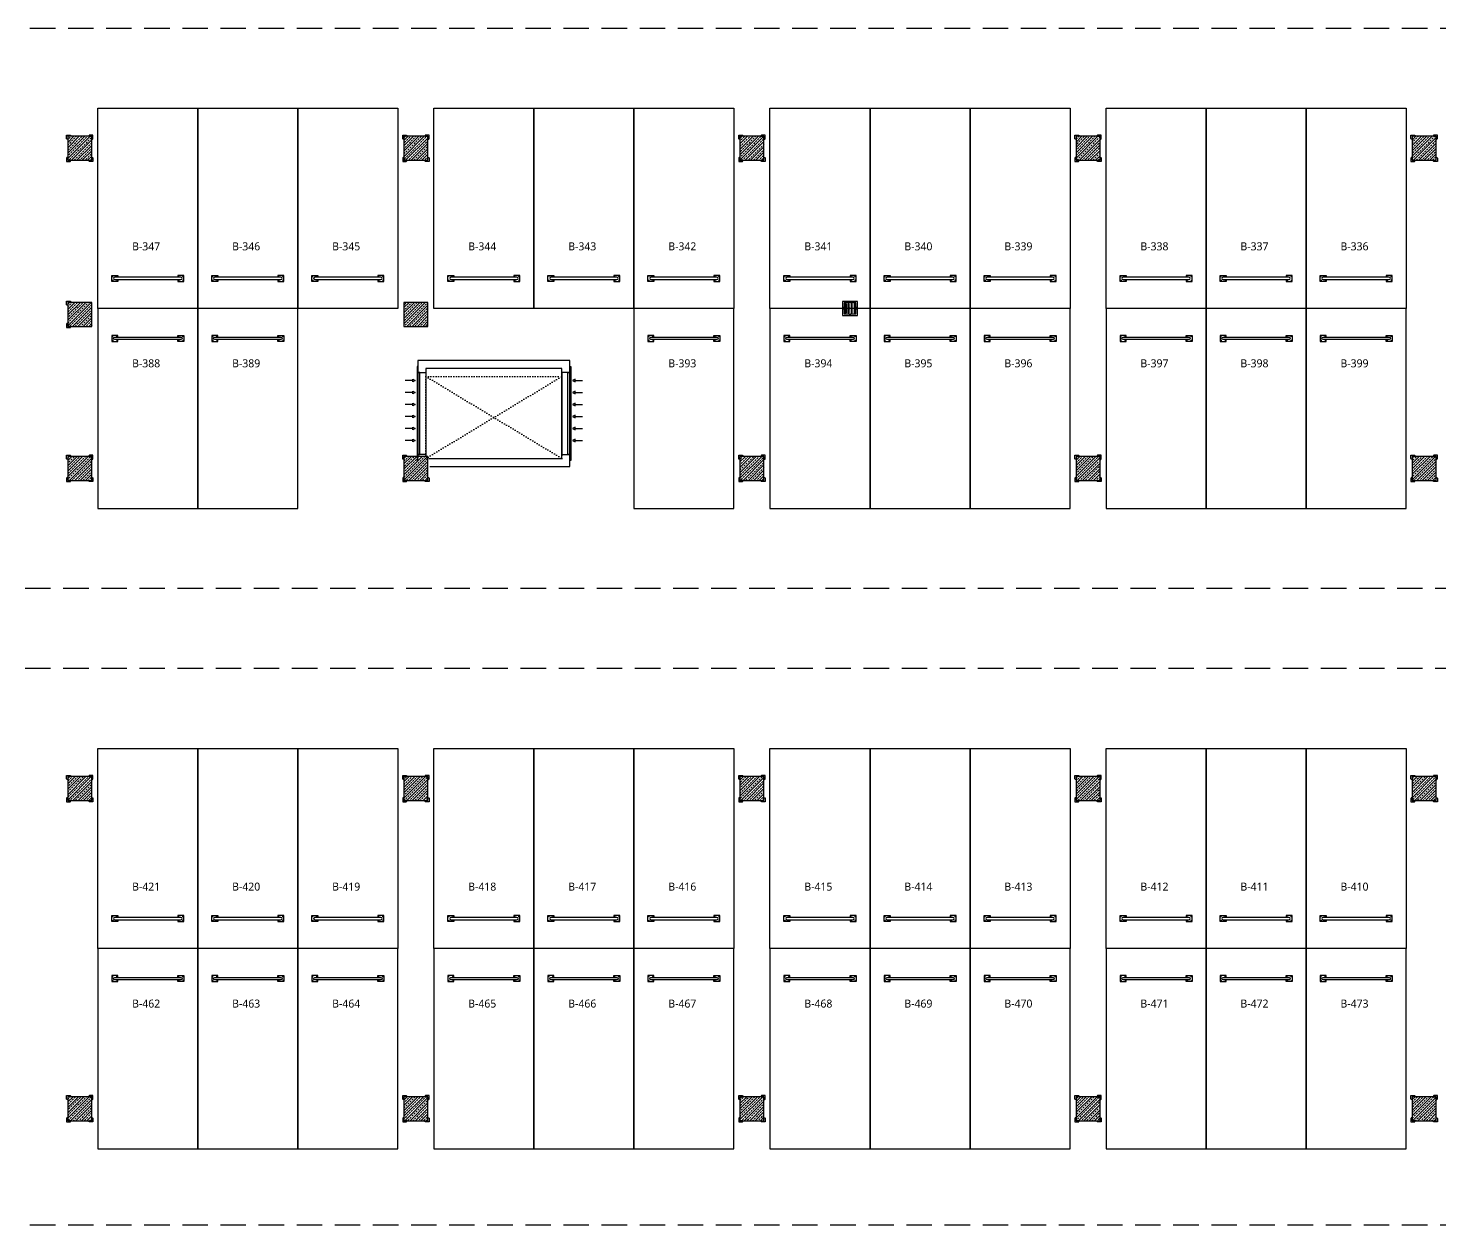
# Model space of a CAD drawing. Header units: millimetres. Extents: x -379292 to 1221486, y 92049 to 447512.
# Drawn here: x 130059 to 165338, y 173719 to 203619 of the extents above; entities that cross this region are included whole.
import ezdxf
from ezdxf.enums import TextEntityAlignment as Align

# ---------------------------------------------------------------- set-up
doc = ezdxf.new("R2010")
doc.units = ezdxf.units.MM
doc.linetypes.add('DOT', pattern=[6.35, 0, -6.35])
doc.linetypes.add('HIDDEN', pattern=[9.525, 6.35, -3.175])
for name, color, linetype in [('04_RAIN INLET', 51, 'Continuous'), ('05_HATCH CONCRETE', 141, 'Continuous'), ('05_HOLE MC', 150, 'Continuous'), ('05_LOUVER', 2, 'Continuous'), ('05_SYMBOL', 2, 'Continuous'), ('05_WALL', 3, 'Continuous'), ('202-A-Y-MahalAd', 141, 'Continuous')]:
    doc.layers.add(name, color=color, linetype=linetype)
doc.layers.add('A-MENF-POZ', color=137, linetype='Continuous', lineweight=0)
doc.styles.add('IKT-MD', font='romans.shx', dxfattribs={"width": 0.5, "height": 20})
doc.styles.get("Standard").update_dxf_attribs({"font": 'segoeuil.ttf'})
pattern_1 = [(225, (905000, -3e-07), (67.351921, -67.351921), []), (225, (904932.65, -3e-07), (67.351921, -67.351921), [47.625, -23.8125])]

# ---------------------------------------------------------------- blocks, each defined once
blk = doc.blocks.new('202_Vida')
at = {"color": 0, "linetype": 'ByBlock', "ltscale": 0.2}
for points in [[(1, 0), (-1, 0)], [(0, 1), (0, -1)]]:
    blk.add_lwpolyline(points, dxfattribs=at)
at = {"color": 0, "linetype": 'ByBlock'}
for radius in [0.42, 0.23, 0.155]:
    blk.add_circle((0, 0), radius, dxfattribs=at)
blk = doc.blocks.new('202_Stoper')
at = {"color": 0, "linetype": 'ByBlock'}
for points in [[(-750, -30), (-750, -75), (-900, -75), (-900, 75), (-750, 75), (-750, 30)], [(750, -30), (750, -75), (900, -75), (900, 75), (750, 75), (750, 30)]]:
    blk.add_lwpolyline(points, dxfattribs=at)
blk.add_lwpolyline([(825, -30, 1), (825, 30), (-825, 30, 1), (-825, -30)], format="xyb", close=True, dxfattribs=at)
at = {"color": 0, "linetype": 'ByBlock', "yscale": 10, "zscale": 10, "rotation": 180}
for p, xscale in [((-877, 53), -10), ((-772, 53), 10), ((772, 53), -10), ((877, 53), 10)]:
    blk.add_blockref('202_Vida', p, dxfattribs=dict(at, xscale=xscale))
at = {"color": 0, "linetype": 'ByBlock', "yscale": 10, "zscale": 10}
for p, xscale in [((-877, -52), 10), ((-772, -52), -10), ((772, -52), 10), ((877, -52), -10)]:
    blk.add_blockref('202_Vida', p, dxfattribs=dict(at, xscale=xscale))
blk = doc.blocks.new('202_Mahalblok')
at = {"color": 0, "linetype": 'ByBlock', "flags": 128}
blk.add_lwpolyline([(0, 0), (0, 5000), (2500, 5000), (2500, 0)], close=True, dxfattribs=at)
at = {"color": 252}
blk.add_blockref('202_Stoper', (1250, 750), dxfattribs=at)
at = {"color": 0, "linetype": 'ByBlock', "ltscale": 25}
blk.add_attdef('MAHALNO', text='', height=200, dxfattribs=at).set_placement((1209, 1390), align=Align.BOTTOM_CENTER)
blk = doc.blocks.new('202_Izgara')
at = {"color": 8, "ltscale": 25}
blk.add_circle((0, 0), 0.1, dxfattribs=at)
at = {"layer": '04_RAIN INLET', "color": 8}
for p, q in [((1.85, 1.75), (-1.85, 1.75)), ((-1.85, 1.75), (-1.85, -1.75)), ((1.45, 1.35), (-1.45, 1.35)), ((-1.45, 1.35), (-1.45, -1.35)), ((-1.2, 1.15), (-1.2, -1.15)), ((-1, 1.15), (-1.2, 1.15)), ((-1, 1.15), (-1, -1.15)), ((-0.5, -1.15), (-0.5, 1.15)), ((-0.5, 1.15), (-0.3, 1.15)), ((-0.3, 1.15), (-0.3, -1.15)), ((0.3, 1.15), (0.3, -1.15)), ((0.5, 1.15), (0.3, 1.15)), ((0.5, -1.15), (0.5, 1.15)), ((1, 1.15), (1, -1.15)), ((1.2, 1.15), (1, 1.15)), ((1.2, 1.15), (1.2, -1.15)), ((1.45, -1.35), (1.45, 1.35)), ((1.85, -1.75), (1.85, 1.75)), ((-1.85, -1.75), (1.85, -1.75)), ((-1.45, -1.35), (1.45, -1.35)), ((-1, -1.15), (-1.2, -1.15)), ((-0.5, -1.15), (-0.3, -1.15)), ((0.5, -1.15), (0.3, -1.15)), ((1.2, -1.15), (1, -1.15))]:
    blk.add_line(p, q, dxfattribs=at)
at = {"layer": '04_RAIN INLET', "color": 8, "ltscale": 50}
for p, q in [((-1.45, 0.2), (-1.65, 0.2)), ((0.2, 1.55), (-0.2, 1.55)), ((-0.2, 1.35), (-0.2, 1.55)), ((0.2, 1.35), (0.2, 1.55)), ((1.65, 0.2), (1.45, 0.2)), ((-1.45, -0.2), (-1.65, -0.2)), ((-0.2, -1.55), (-0.2, -1.35)), ((0.2, -1.55), (0.2, -1.35)), ((1.65, -0.2), (1.45, -0.2))]:
    blk.add_line(p, q, dxfattribs=at)
at = {"layer": '04_RAIN INLET', "color": 8, "ltscale": 50, "extrusion": (-2.89798e-21, 1.6744e-09, 1)}
for points in [[(-1.65, 0.2), (-1.65, -0.2)], [(1.65, -0.2), (1.65, 0.2)]]:
    blk.add_lwpolyline(points, dxfattribs=at)
at = {"layer": '04_RAIN INLET', "color": 8, "ltscale": 50, "extrusion": (-2.89798e-21, 1.6744e-09, 1), "elevation": 0}
blk.add_lwpolyline([(-0.2, -1.55), (0.2, -1.55)], dxfattribs=at)
blk = doc.blocks.new('*U69')
at = {"color": 0}
for p, q in [((219.6, 5), (15, 5)), ((15, 5), (15, 0)), ((219.6, 0), (219.6, 5))]:
    blk.add_line(p, q, dxfattribs=at)
for points in [[(234.6, 0), (0, 0), (0, -2), (234.6, -2)], [(219.6, 20), (219.6, 0), (15, 0), (15, 20)]]:
    blk.add_lwpolyline(points, close=True, dxfattribs=at)
for points in [[(35, -13), (31.9, -13), (35, -6.5), (38.1, -13), (35, -13), (35, -31.5)], [(65, -13), (61.9, -13), (65, -6.5), (68.1, -13), (65, -13), (65, -31.5)], [(95, -13), (91.9, -13), (95, -6.5), (98.1, -13), (95, -13), (95, -31.5)], [(125, -13), (121.9, -13), (125, -6.5), (128.1, -13), (125, -13), (125, -31.5)], [(155, -13), (151.9, -13), (155, -6.5), (158.1, -13), (155, -13), (155, -31.5)], [(185, -13), (181.9, -13), (185, -6.5), (188.1, -13), (185, -13), (185, -31.5)]]:
    blk.add_lwpolyline(points, dxfattribs=at)
at = {"layer": 'A-MENF-POZ', "style": 'IKT-MD', "width": 0.5}
blk.add_attdef('MDamper:GEN+YUK', text='', height=10, dxfattribs=at).set_placement((117.3, -55), align=Align.MIDDLE_CENTER)
blk = doc.blocks.new('bariyer')
at = {"color": 8, "ltscale": 25}
blk.add_lwpolyline([(0, -70), (15, -70, 0.414214), (30, -55), (30, 30), (-55, 30, 0.414214), (-70, 15), (-70, 0), (0, 0)], format="xyb", close=True, dxfattribs=at)
blk = doc.blocks.new('OtoParkBodrumKatMimari')
at = {"layer": '05_HATCH CONCRETE'}
h = blk.add_hatch(dxfattribs=at)
h.set_pattern_fill('ANSI33', color=8, scale=15, angle=180, style=0)
h.set_pattern_definition(pattern_1)
h.paths.add_polyline_path([(80000, 100100), (79400, 100100), (79400, 99500), (80000, 99500)])
h = blk.add_hatch(dxfattribs=at)
h.set_pattern_fill('ANSI33', color=8, scale=15, angle=180, style=0)
h.set_pattern_definition(pattern_1)
h.paths.add_polyline_path([(88400, 100100), (87800, 100100), (87800, 99500), (88400, 99500)])
h = blk.add_hatch(dxfattribs=at)
h.set_pattern_fill('ANSI33', color=8, scale=15, angle=180, style=0)
h.set_pattern_definition(pattern_1)
h.paths.add_polyline_path([(96800, 100100), (96200, 100100), (96200, 99500), (96800, 99500)])
h = blk.add_hatch(dxfattribs=at)
h.set_pattern_fill('ANSI33', color=8, scale=15, angle=180, style=0)
h.set_pattern_definition(pattern_1)
h.paths.add_polyline_path([(105200, 100100), (104600, 100100), (104600, 99500), (105200, 99500)])
h = blk.add_hatch(dxfattribs=at)
h.set_pattern_fill('ANSI33', color=8, scale=15, angle=180, style=0)
h.set_pattern_definition(pattern_1)
h.paths.add_polyline_path([(113600, 100100), (113000, 100100), (113000, 99500), (113600, 99500)])
h = blk.add_hatch(dxfattribs=at)
h.set_pattern_fill('ANSI33', color=8, scale=15, angle=180, style=0)
h.set_pattern_definition(pattern_1)
h.paths.add_polyline_path([(80000, 95950), (79400, 95950), (79400, 95350), (80000, 95350)])
h = blk.add_hatch(dxfattribs=at)
h.set_pattern_fill('ANSI33', color=8, scale=15, angle=180, style=0)
h.set_pattern_definition(pattern_1)
h.paths.add_polyline_path([(88400, 95950), (87800, 95950), (87800, 95350), (88400, 95350)])
h = blk.add_hatch(dxfattribs=at)
h.set_pattern_fill('ANSI33', color=8, scale=15, angle=180, style=0)
h.set_pattern_definition(pattern_1)
h.paths.add_polyline_path([(80000, 92100), (79400, 92100), (79400, 91500), (80000, 91500)])
h = blk.add_hatch(dxfattribs=at)
h.set_pattern_fill('ANSI33', color=8, scale=15, angle=180, style=0)
h.set_pattern_definition(pattern_1)
h.paths.add_polyline_path([(88400, 92100), (87800, 92100), (87800, 91500), (88400, 91500)])
h = blk.add_hatch(dxfattribs=at)
h.set_pattern_fill('ANSI33', color=8, scale=15, angle=180, style=0)
h.set_pattern_definition(pattern_1)
h.paths.add_polyline_path([(96800, 92100), (96200, 92100), (96200, 91500), (96800, 91500)])
h = blk.add_hatch(dxfattribs=at)
h.set_pattern_fill('ANSI33', color=8, scale=15, angle=180, style=0)
h.set_pattern_definition(pattern_1)
h.paths.add_polyline_path([(105200, 92100), (104600, 92100), (104600, 91500), (105200, 91500)])
h = blk.add_hatch(dxfattribs=at)
h.set_pattern_fill('ANSI33', color=8, scale=15, angle=180, style=0)
h.set_pattern_definition(pattern_1)
h.paths.add_polyline_path([(113600, 92100), (113000, 92100), (113000, 91500), (113600, 91500)])
h = blk.add_hatch(dxfattribs=at)
h.set_pattern_fill('ANSI33', color=8, scale=15, angle=180, style=0)
h.set_pattern_definition(pattern_1)
h.paths.add_polyline_path([(80000, 84100), (79400, 84100), (79400, 83500), (80000, 83500)])
h = blk.add_hatch(dxfattribs=at)
h.set_pattern_fill('ANSI33', color=8, scale=15, angle=180, style=0)
h.set_pattern_definition(pattern_1)
h.paths.add_polyline_path([(88400, 84100), (87800, 84100), (87800, 83500), (88400, 83500)])
h = blk.add_hatch(dxfattribs=at)
h.set_pattern_fill('ANSI33', color=8, scale=15, angle=180, style=0)
h.set_pattern_definition(pattern_1)
h.paths.add_polyline_path([(96800, 84100), (96200, 84100), (96200, 83500), (96800, 83500)])
h = blk.add_hatch(dxfattribs=at)
h.set_pattern_fill('ANSI33', color=8, scale=15, angle=180, style=0)
h.set_pattern_definition(pattern_1)
h.paths.add_polyline_path([(105200, 84100), (104600, 84100), (104600, 83500), (105200, 83500)])
h = blk.add_hatch(dxfattribs=at)
h.set_pattern_fill('ANSI33', color=8, scale=15, angle=180, style=0)
h.set_pattern_definition(pattern_1)
h.paths.add_polyline_path([(113600, 84100), (113000, 84100), (113000, 83500), (113600, 83500)])
h = blk.add_hatch(dxfattribs=at)
h.set_pattern_fill('ANSI33', color=8, scale=15, angle=180, style=0)
h.set_pattern_definition(pattern_1)
h.paths.add_polyline_path([(80000, 76100), (79400, 76100), (79400, 75500), (80000, 75500)])
h = blk.add_hatch(dxfattribs=at)
h.set_pattern_fill('ANSI33', color=8, scale=15, angle=180, style=0)
h.set_pattern_definition(pattern_1)
h.paths.add_polyline_path([(88400, 76100), (87800, 76100), (87800, 75500), (88400, 75500)])
h = blk.add_hatch(dxfattribs=at)
h.set_pattern_fill('ANSI33', color=8, scale=15, angle=180, style=0)
h.set_pattern_definition(pattern_1)
h.paths.add_polyline_path([(96800, 76100), (96200, 76100), (96200, 75500), (96800, 75500)])
h = blk.add_hatch(dxfattribs=at)
h.set_pattern_fill('ANSI33', color=8, scale=15, angle=180, style=0)
h.set_pattern_definition(pattern_1)
h.paths.add_polyline_path([(105200, 76100), (104600, 76100), (104600, 75500), (105200, 75500)])
h = blk.add_hatch(dxfattribs=at)
h.set_pattern_fill('ANSI33', color=8, scale=15, angle=180, style=0)
h.set_pattern_definition(pattern_1)
h.paths.add_polyline_path([(113600, 76100), (113000, 76100), (113000, 75500), (113600, 75500)])
at = {"color": 5}
for points in [[(80000, 100100), (79400, 100100), (79400, 99500), (80000, 99500)], [(88400, 100100), (87800, 100100), (87800, 99500), (88400, 99500)], [(96800, 100100), (96200, 100100), (96200, 99500), (96800, 99500)], [(105200, 100100), (104600, 100100), (104600, 99500), (105200, 99500)], [(113600, 100100), (113000, 100100), (113000, 99500), (113600, 99500)], [(80000, 95950), (79400, 95950), (79400, 95350), (80000, 95350)], [(88400, 95950), (87800, 95950), (87800, 95350), (88400, 95350)], [(80000, 92100), (79400, 92100), (79400, 91500), (80000, 91500)], [(88400, 92100), (87800, 92100), (87800, 91500), (88400, 91500)], [(96800, 92100), (96200, 92100), (96200, 91500), (96800, 91500)], [(105200, 92100), (104600, 92100), (104600, 91500), (105200, 91500)], [(113600, 92100), (113000, 92100), (113000, 91500), (113600, 91500)], [(80000, 84100), (79400, 84100), (79400, 83500), (80000, 83500)], [(88400, 84100), (87800, 84100), (87800, 83500), (88400, 83500)], [(96800, 84100), (96200, 84100), (96200, 83500), (96800, 83500)], [(105200, 84100), (104600, 84100), (104600, 83500), (105200, 83500)], [(113600, 84100), (113000, 84100), (113000, 83500), (113600, 83500)], [(80000, 76100), (79400, 76100), (79400, 75500), (80000, 75500)], [(88400, 76100), (87800, 76100), (87800, 75500), (88400, 75500)], [(96800, 76100), (96200, 76100), (96200, 75500), (96800, 75500)], [(105200, 76100), (104600, 76100), (104600, 75500), (105200, 75500)], [(113600, 76100), (113000, 76100), (113000, 75500), (113600, 75500)]]:
    blk.add_lwpolyline(points, close=True, dxfattribs=at)
at = {"layer": '05_HOLE MC', "linetype": 'DOT', "ltscale": 10}
for points in [[(88350, 94100), (91750, 92050)], [(88350, 92050), (91750, 94100)]]:
    blk.add_lwpolyline(points, dxfattribs=at)
blk.add_lwpolyline([(88350, 94100), (91750, 94100), (91750, 92050), (88350, 92050)], close=True, dxfattribs=at)
at = {"layer": '05_SYMBOL', "color": 252, "linetype": 'HIDDEN', "ltscale": 100}
blk.add_lwpolyline([(17400, 100800, -0.414214), (19400, 102800), (128500, 102800, -0.414214), (130500, 100800), (130500, 90800, -0.414214), (128500, 88800), (19400, 88800, -0.414214), (17400, 90800), (17400, 100800)], format="xyb", dxfattribs=at)
for points in [[(128500, 86800), (19400, 86800)], [(19400, 72900), (128500, 72900)]]:
    blk.add_lwpolyline(points, dxfattribs=at)
at = {"layer": '05_WALL', "color": 8, "flags": 128}
for points in [[(88450, 91850), (91950, 91850), (91950, 94500), (88150, 94500), (88150, 92100)], [(88450, 92050), (91750, 92050), (91750, 94300), (88350, 94300), (88350, 92100)]]:
    blk.add_lwpolyline(points, dxfattribs=at)
at = {"layer": '04_RAIN INLET', "xscale": 100, "yscale": 100, "zscale": 100, "rotation": 359.9999999845318}
blk.add_blockref('202_Izgara', (98950, 95800), dxfattribs=at)
at = {"layer": '05_LOUVER', "color": 8, "yscale": 10, "zscale": 10}
for p, xscale, rotation in [((88150, 94347), 10, 270), ((91950, 94347), -10, 89.99999999999997)]:
    blk.add_blockref('*U69', p, dxfattribs=dict(at, xscale=xscale, rotation=rotation))
at = {"layer": '05_SYMBOL', "color": 8, "xscale": -1}
for p in [(79400, 100100), (87800, 100100), (96200, 100100), (104600, 100100), (113000, 100100), (79400, 95950), (79400, 92100), (87800, 92100), (96200, 92100), (104600, 92100), (113000, 92100), (79400, 84100), (87800, 84100), (96200, 84100), (104600, 84100), (113000, 84100), (79400, 76100), (87800, 76100), (96200, 76100), (104600, 76100), (113000, 76100)]:
    blk.add_blockref('bariyer', p, dxfattribs=at)
at = {"layer": '05_SYMBOL', "color": 8}
for p in [(80000, 100100), (88400, 100100), (96800, 100100), (105200, 100100), (113600, 100100), (80000, 92100), (96800, 92100), (105200, 92100), (113600, 92100), (80000, 84100), (88400, 84100), (96800, 84100), (105200, 84100), (113600, 84100), (80000, 76100), (88400, 76100), (96800, 76100), (105200, 76100), (113600, 76100)]:
    blk.add_blockref('bariyer', p, dxfattribs=at)
at = {"layer": '05_SYMBOL', "color": 8, "rotation": 180}
for p in [(79400, 99500), (87800, 99500), (96200, 99500), (104600, 99500), (113000, 99500), (79400, 95350), (79400, 91500), (87800, 91500), (96200, 91500), (104600, 91500), (113000, 91500), (79400, 83500), (87800, 83500), (96200, 83500), (104600, 83500), (113000, 83500), (79400, 75500), (87800, 75500), (96200, 75500), (104600, 75500), (113000, 75500)]:
    blk.add_blockref('bariyer', p, dxfattribs=at)
at = {"layer": '05_SYMBOL', "color": 8, "xscale": -1, "rotation": 180}
for p in [(80000, 99500), (88400, 99500), (96800, 99500), (105200, 99500), (113600, 99500), (80000, 91500), (88400, 91500), (96800, 91500), (105200, 91500), (113600, 91500), (80000, 83500), (88400, 83500), (96800, 83500), (105200, 83500), (113600, 83500), (80000, 75500), (88400, 75500), (96800, 75500), (105200, 75500), (113600, 75500)]:
    blk.add_blockref('bariyer', p, dxfattribs=at)
at = {"layer": '202-A-Y-MahalAd', "color": 8, "ltscale": 25}
for p, values in [((80150, 95800), {'MAHALNO': 'B-347'}), ((82650, 95800), {'MAHALNO': 'B-346'}), ((85150, 95800), {'MAHALNO': 'B-345'}), ((88550, 95800), {'MAHALNO': 'B-344'}), ((91050, 95800), {'MAHALNO': 'B-343'}), ((93550, 95800), {'MAHALNO': 'B-342'}), ((96950, 95800), {'MAHALNO': 'B-341'}), ((99450, 95800), {'MAHALNO': 'B-340'}), ((101950, 95800), {'MAHALNO': 'B-339'}), ((105350, 95800), {'MAHALNO': 'B-338'}), ((107850, 95800), {'MAHALNO': 'B-337'}), ((110350, 95800), {'MAHALNO': 'B-336'}), ((80150, 79800), {'MAHALNO': 'B-421'}), ((82650, 79800), {'MAHALNO': 'B-420'}), ((85150, 79800), {'MAHALNO': 'B-419'}), ((88550, 79800), {'MAHALNO': 'B-418'}), ((91050, 79800), {'MAHALNO': 'B-417'}), ((93550, 79800), {'MAHALNO': 'B-416'}), ((96950, 79800), {'MAHALNO': 'B-415'}), ((99450, 79800), {'MAHALNO': 'B-414'}), ((101950, 79800), {'MAHALNO': 'B-413'}), ((105350, 79800), {'MAHALNO': 'B-412'}), ((107850, 79800), {'MAHALNO': 'B-411'}), ((110350, 79800), {'MAHALNO': 'B-410'})]:
    blk.add_blockref('202_Mahalblok', p, dxfattribs=at).add_auto_attribs(values)
ref = blk.add_blockref('202_Mahalblok', (80150, 95800), dxfattribs=dict(at, xscale=-1, rotation=180))
ref.add_attrib('MAHALNO', 'B-388', dxfattribs={"layer": '0', "color": 0, "linetype": 'ByBlock', "ltscale": 25, "height": 200}).set_placement((81359, 94267), align=Align.BOTTOM_CENTER)
ref = blk.add_blockref('202_Mahalblok', (82650, 95800), dxfattribs=dict(at, xscale=-1, rotation=180))
ref.add_attrib('MAHALNO', 'B-389', dxfattribs={"layer": '0', "color": 0, "linetype": 'ByBlock', "ltscale": 25, "height": 200}).set_placement((83859, 94267), align=Align.BOTTOM_CENTER)
ref = blk.add_blockref('202_Mahalblok', (93550, 95800), dxfattribs=dict(at, xscale=-1, rotation=180))
ref.add_attrib('MAHALNO', 'B-393', dxfattribs={"layer": '0', "color": 0, "linetype": 'ByBlock', "ltscale": 25, "height": 200}).set_placement((94759, 94267), align=Align.BOTTOM_CENTER)
ref = blk.add_blockref('202_Mahalblok', (96950, 95800), dxfattribs=dict(at, xscale=-1, rotation=180))
ref.add_attrib('MAHALNO', 'B-394', dxfattribs={"layer": '0', "color": 0, "linetype": 'ByBlock', "ltscale": 25, "height": 200}).set_placement((98159, 94267), align=Align.BOTTOM_CENTER)
ref = blk.add_blockref('202_Mahalblok', (99450, 95800), dxfattribs=dict(at, xscale=-1, rotation=180))
ref.add_attrib('MAHALNO', 'B-395', dxfattribs={"layer": '0', "color": 0, "linetype": 'ByBlock', "ltscale": 25, "height": 200}).set_placement((100659, 94267), align=Align.BOTTOM_CENTER)
ref = blk.add_blockref('202_Mahalblok', (101950, 95800), dxfattribs=dict(at, xscale=-1, rotation=180))
ref.add_attrib('MAHALNO', 'B-396', dxfattribs={"layer": '0', "color": 0, "linetype": 'ByBlock', "ltscale": 25, "height": 200}).set_placement((103159, 94267), align=Align.BOTTOM_CENTER)
ref = blk.add_blockref('202_Mahalblok', (105350, 95800), dxfattribs=dict(at, xscale=-1, rotation=180))
ref.add_attrib('MAHALNO', 'B-397', dxfattribs={"layer": '0', "color": 0, "linetype": 'ByBlock', "ltscale": 25, "height": 200}).set_placement((106559, 94267), align=Align.BOTTOM_CENTER)
ref = blk.add_blockref('202_Mahalblok', (107850, 95800), dxfattribs=dict(at, xscale=-1, rotation=180))
ref.add_attrib('MAHALNO', 'B-398', dxfattribs={"layer": '0', "color": 0, "linetype": 'ByBlock', "ltscale": 25, "height": 200}).set_placement((109059, 94267), align=Align.BOTTOM_CENTER)
ref = blk.add_blockref('202_Mahalblok', (110350, 95800), dxfattribs=dict(at, xscale=-1, rotation=180))
ref.add_attrib('MAHALNO', 'B-399', dxfattribs={"layer": '0', "color": 0, "linetype": 'ByBlock', "ltscale": 25, "height": 200}).set_placement((111559, 94267), align=Align.BOTTOM_CENTER)
ref = blk.add_blockref('202_Mahalblok', (80150, 79800), dxfattribs=dict(at, xscale=-1, rotation=180))
ref.add_attrib('MAHALNO', 'B-462', dxfattribs={"layer": '0', "color": 0, "linetype": 'ByBlock', "ltscale": 25, "height": 200}).set_placement((81359, 78267), align=Align.BOTTOM_CENTER)
ref = blk.add_blockref('202_Mahalblok', (82650, 79800), dxfattribs=dict(at, xscale=-1, rotation=180))
ref.add_attrib('MAHALNO', 'B-463', dxfattribs={"layer": '0', "color": 0, "linetype": 'ByBlock', "ltscale": 25, "height": 200}).set_placement((83859, 78267), align=Align.BOTTOM_CENTER)
ref = blk.add_blockref('202_Mahalblok', (85150, 79800), dxfattribs=dict(at, xscale=-1, rotation=180))
ref.add_attrib('MAHALNO', 'B-464', dxfattribs={"layer": '0', "color": 0, "linetype": 'ByBlock', "ltscale": 25, "height": 200}).set_placement((86359, 78267), align=Align.BOTTOM_CENTER)
ref = blk.add_blockref('202_Mahalblok', (88550, 79800), dxfattribs=dict(at, xscale=-1, rotation=180))
ref.add_attrib('MAHALNO', 'B-465', dxfattribs={"layer": '0', "color": 0, "linetype": 'ByBlock', "ltscale": 25, "height": 200}).set_placement((89759, 78267), align=Align.BOTTOM_CENTER)
ref = blk.add_blockref('202_Mahalblok', (91050, 79800), dxfattribs=dict(at, xscale=-1, rotation=180))
ref.add_attrib('MAHALNO', 'B-466', dxfattribs={"layer": '0', "color": 0, "linetype": 'ByBlock', "ltscale": 25, "height": 200}).set_placement((92259, 78267), align=Align.BOTTOM_CENTER)
ref = blk.add_blockref('202_Mahalblok', (93550, 79800), dxfattribs=dict(at, xscale=-1, rotation=180))
ref.add_attrib('MAHALNO', 'B-467', dxfattribs={"layer": '0', "color": 0, "linetype": 'ByBlock', "ltscale": 25, "height": 200}).set_placement((94759, 78267), align=Align.BOTTOM_CENTER)
ref = blk.add_blockref('202_Mahalblok', (96950, 79800), dxfattribs=dict(at, xscale=-1, rotation=180))
ref.add_attrib('MAHALNO', 'B-468', dxfattribs={"layer": '0', "color": 0, "linetype": 'ByBlock', "ltscale": 25, "height": 200}).set_placement((98159, 78267), align=Align.BOTTOM_CENTER)
ref = blk.add_blockref('202_Mahalblok', (99450, 79800), dxfattribs=dict(at, xscale=-1, rotation=180))
ref.add_attrib('MAHALNO', 'B-469', dxfattribs={"layer": '0', "color": 0, "linetype": 'ByBlock', "ltscale": 25, "height": 200}).set_placement((100659, 78267), align=Align.BOTTOM_CENTER)
ref = blk.add_blockref('202_Mahalblok', (101950, 79800), dxfattribs=dict(at, xscale=-1, rotation=180))
ref.add_attrib('MAHALNO', 'B-470', dxfattribs={"layer": '0', "color": 0, "linetype": 'ByBlock', "ltscale": 25, "height": 200}).set_placement((103159, 78267), align=Align.BOTTOM_CENTER)
ref = blk.add_blockref('202_Mahalblok', (105350, 79800), dxfattribs=dict(at, xscale=-1, rotation=180))
ref.add_attrib('MAHALNO', 'B-471', dxfattribs={"layer": '0', "color": 0, "linetype": 'ByBlock', "ltscale": 25, "height": 200}).set_placement((106559, 78267), align=Align.BOTTOM_CENTER)
ref = blk.add_blockref('202_Mahalblok', (107850, 79800), dxfattribs=dict(at, xscale=-1, rotation=180))
ref.add_attrib('MAHALNO', 'B-472', dxfattribs={"layer": '0', "color": 0, "linetype": 'ByBlock', "ltscale": 25, "height": 200}).set_placement((109059, 78267), align=Align.BOTTOM_CENTER)
ref = blk.add_blockref('202_Mahalblok', (110350, 79800), dxfattribs=dict(at, xscale=-1, rotation=180))
ref.add_attrib('MAHALNO', 'B-473', dxfattribs={"layer": '0', "color": 0, "linetype": 'ByBlock', "ltscale": 25, "height": 200}).set_placement((111559, 78267), align=Align.BOTTOM_CENTER)

msp = doc.modelspace()

# ---------------------------------------------------------------- block references
at = {"color": 8}
msp.add_blockref('OtoParkBodrumKatMimari', (51648, 100818.8), dxfattribs=at)

doc.saveas('drawing.dxf')
